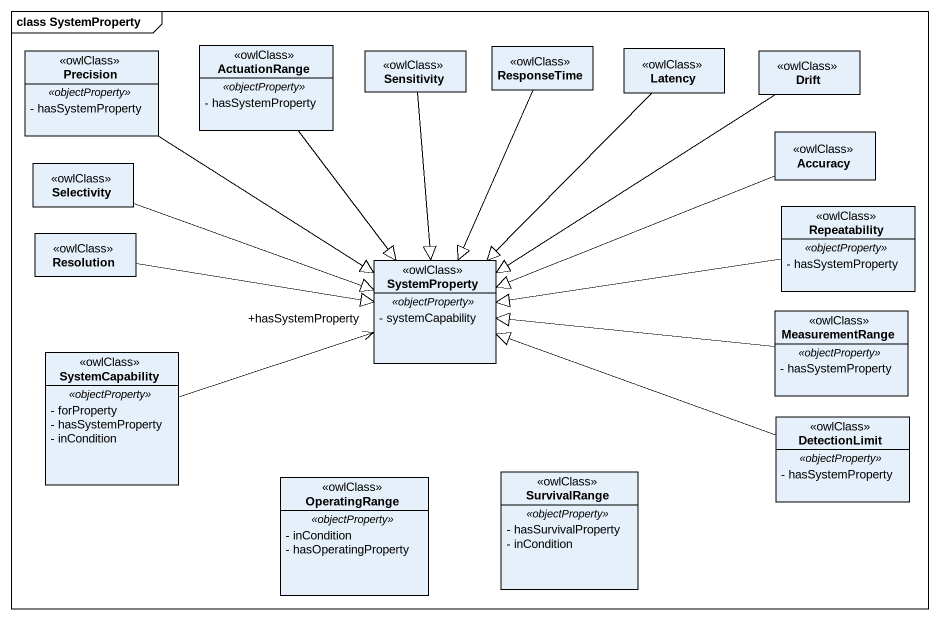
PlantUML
@startuml
mainframe class SystemProperty
hide circle
hide empty members
skinparam classAttributeIconSize 0
class Precision <<owlClass>> {
  .. <<objectProperty>> ..
  - hasSystemProperty
}
class ActuationRange <<owlClass>> {
  .. <<objectProperty>> ..
  - hasSystemProperty
}
class Sensitivity <<owlClass>>
class ResponseTime <<owlClass>>
class Latency <<owlClass>>
class Drift <<owlClass>>
class Accuracy <<owlClass>>
class Selectivity <<owlClass>>
class Resolution <<owlClass>>
class Repeatability <<owlClass>> {
  .. <<objectProperty>> ..
  - hasSystemProperty
}
class SystemProperty <<owlClass>> {
  .. <<objectProperty>> ..
  - systemCapability
}
class MeasurementRange <<owlClass>> {
  .. <<objectProperty>> ..
  - hasSystemProperty
}
class SystemCapability <<owlClass>> {
  .. <<objectProperty>> ..
  - forProperty
  - hasSystemProperty
  - inCondition
}
class DetectionLimit <<owlClass>> {
  .. <<objectProperty>> ..
  - hasSystemProperty
}
class OperatingRange <<owlClass>> {
  .. <<objectProperty>> ..
  - inCondition
  - hasOperatingProperty
}
class SurvivalRange <<owlClass>> {
  .. <<objectProperty>> ..
  - hasSurvivalProperty
  - inCondition
}
Precision --|> SystemProperty
ActuationRange --|> SystemProperty
Sensitivity --|> SystemProperty
ResponseTime --|> SystemProperty
Latency --|> SystemProperty
Drift --|> SystemProperty
Accuracy -left-|> SystemProperty
Selectivity -right-|> SystemProperty
Resolution -right-|> SystemProperty
Repeatability -left-|> SystemProperty
MeasurementRange -left-|> SystemProperty
SystemCapability -right-> "+hasSystemProperty" SystemProperty
DetectionLimit -left-|> SystemProperty
@enduml
